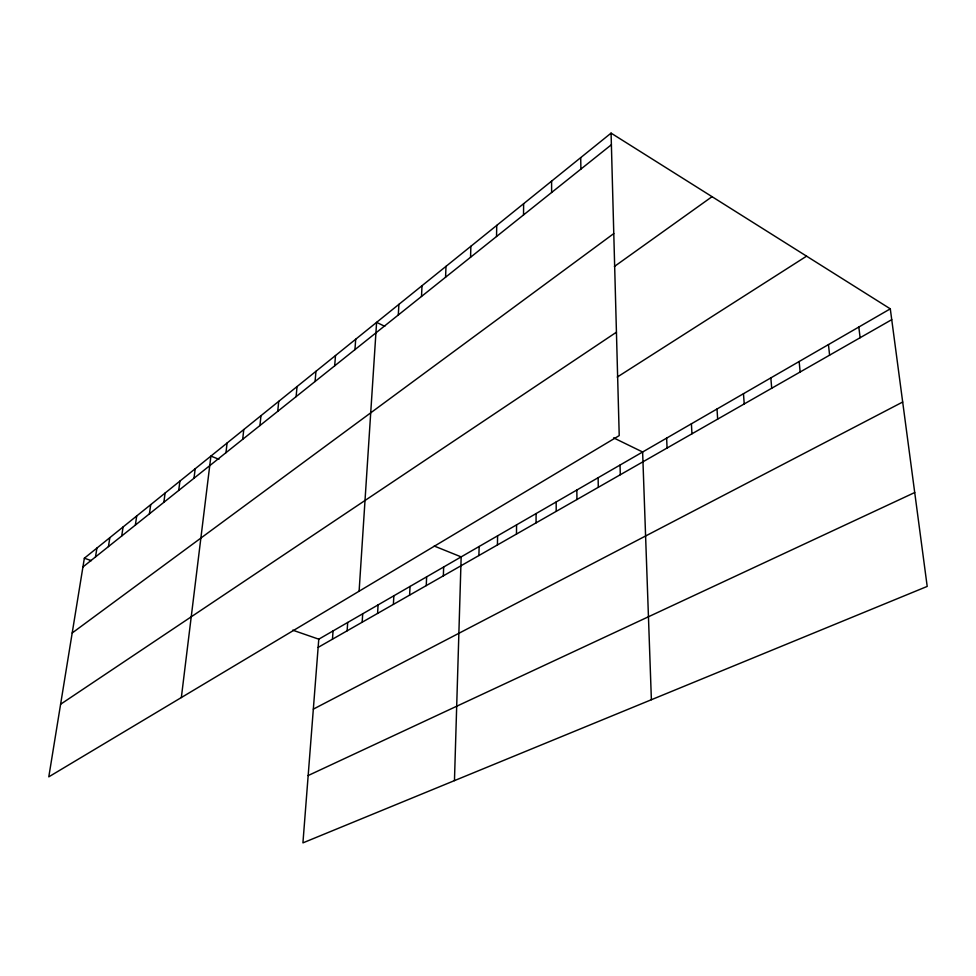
<?xml version="1.0" encoding="UTF-8"?>
<svg xmlns="http://www.w3.org/2000/svg" width="976" height="976" viewBox="0 0 976 976"><rect width="100%" height="100%" fill="white"/><g stroke="black" fill="none" stroke-linecap="round" stroke-linejoin="round"><path stroke-width="1.46" d="M536.056 522.88L536.092 513.571M523.526 214.927L523.624 203.703M516.475 534.067L516.572 524.856M497.431 544.95L497.589 535.824M496.528 236.509L496.747 225.395M478.911 555.527L479.131 546.499M454.462 780.617L461.16 556.893L434.222 546.035M470.554 257.249L470.883 246.269M443.348 575.852L443.665 566.995M445.568 277.221L445.995 266.35M426.256 585.612L426.622 576.853M409.615 595.128L410.03 586.442M421.498 296.46L422.01 285.712M393.389 604.388L393.853 595.787M398.293 314.992L398.903 304.366M377.59 613.428L378.078 604.9M362.169 622.237L362.706 613.794M359.107 591.212L376.602 322.361L384.764 326.326M347.127 630.825L347.7 622.468M332.462 639.207L333.06 630.923M354.947 349.628L355.703 339.221M890.295 308.843L318.774 639.182L302.926 842.874L927.2 586.417L890.295 308.843L611.074 133.126L84.351 558.223L48.8 776.835L619.223 435.613L611.074 133.126M334.683 365.817L335.5 355.532M315.077 381.482L315.956 371.307M296.106 396.646L297.046 386.569M277.733 411.323L278.721 401.356M259.933 425.548L260.982 415.666M242.682 439.322L243.78 429.55M225.968 452.681L227.091 443.019M181.341 697.559L210.914 456.085L218.917 459.306M193.992 478.228L195.2 468.761M178.693 490.452L179.938 481.07M163.846 502.323L165.115 493.039M149.413 513.852L150.719 504.665M135.371 525.064L136.701 515.962M121.719 535.97L123.086 526.967M108.446 546.584L109.824 537.666M95.514 556.918L96.917 548.073M82.936 566.971L611.391 144.729M72.2 632.973L613.782 233.581M614.392 266.485L712.053 196.676M60.61 704.245L616.429 332.206M617.247 377.078L806.579 256.163M318.139 647.381L891.735 319.664M313.333 709.137L902.69 402.027M308.16 775.542L914.719 492.538M84.351 558.223L91.366 560.639M292.69 630.167L318.774 639.182M613.611 437.858L642.623 451.998L651.382 699.731M858.819 327.045L860.112 337.733M828.453 344.589L829.6 355.166M799.149 361.535L800.149 371.99M770.833 377.895L771.711 388.241M743.468 393.706L744.224 403.942M717.018 409.005L717.653 419.131M691.411 423.804L691.947 433.808M666.632 438.126L667.072 448.033M620.041 465.052L620.297 474.751M598.117 477.728L598.3 487.317M580.72 157.624L580.891 169.104M576.84 490.025L576.95 499.517M556.174 501.969L556.21 511.363M551.599 181.121L551.623 192.479"/></g></svg>
